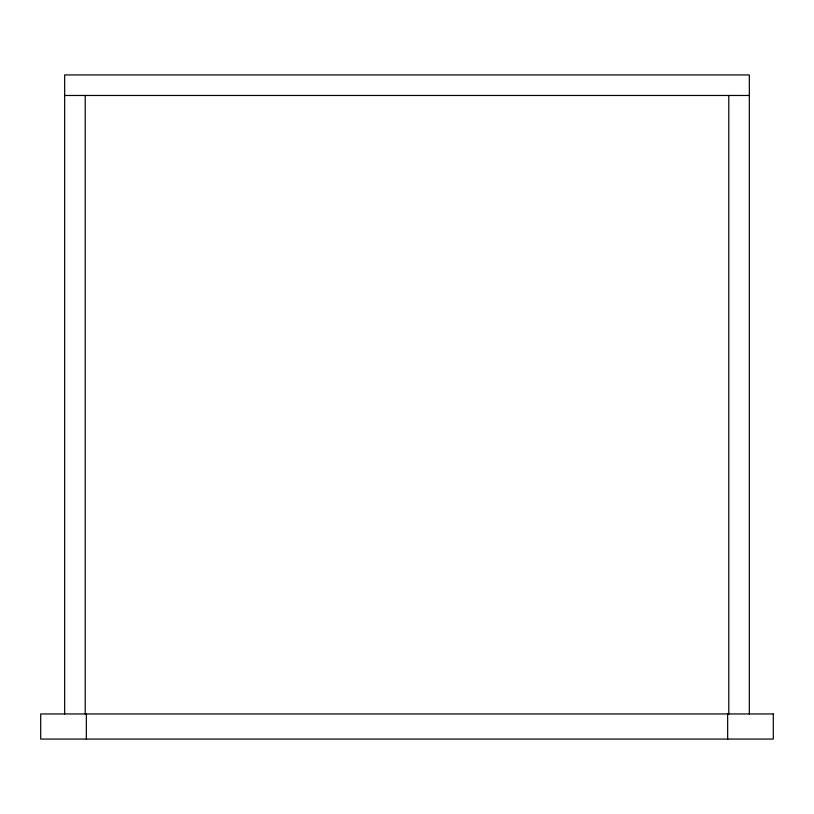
<?xml version="1.0" encoding="UTF-8"?>
<svg xmlns="http://www.w3.org/2000/svg" width="814" height="814" viewBox="0 0 814 814"><rect width="100%" height="100%" fill="white"/><g stroke="black" fill="none" stroke-linecap="round" stroke-linejoin="round"><path stroke-width="1.22" d="M64.662 95.472L749.338 95.472M749.338 713.959L749.338 74.929L64.662 74.929L64.662 713.959M728.795 95.472L728.795 713.959M727.655 713.959L727.655 739.071M86.345 713.959L86.345 739.071M85.205 95.472L85.205 713.959M773.3 713.959L40.7 713.959L40.7 739.071L773.3 739.071L773.3 713.959"/></g></svg>
